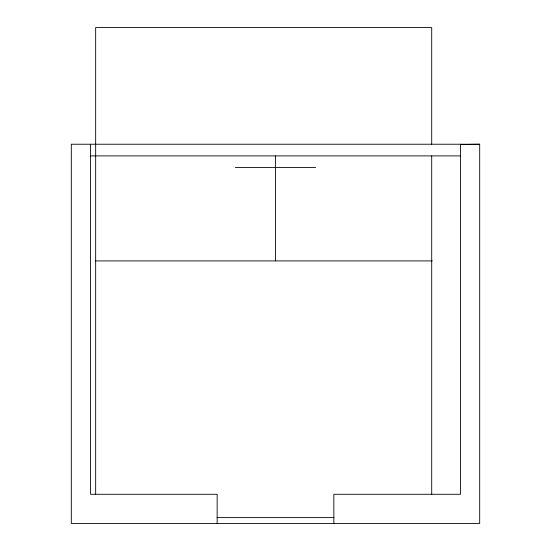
<?xml version="1.0" encoding="UTF-8"?>
<svg xmlns="http://www.w3.org/2000/svg" width="551" height="551" viewBox="0 0 551 551"><rect width="100%" height="100%" fill="white"/><g stroke="black" fill="none" stroke-linecap="round" stroke-linejoin="round"><path stroke-width="0.83" d="M460.436 144.534L479.694 144.231L479.694 523.45L71.306 523.45L71.306 144.231L479.694 144.231M90.564 155.899L460.436 155.899M235.284 167.566L315.716 167.566M95.709 260.912L432.253 260.912M217.011 517.616L333.989 517.616M460.436 144.231L460.436 494.281L333.844 494.281L333.844 523.45M431.708 144.231L431.708 27.55L95.66 27.55L95.66 494.281M431.708 155.899L431.708 494.281M275.5 155.899L275.5 260.912M217.156 523.45L217.156 494.281L90.564 494.281L90.564 144.231"/></g></svg>
